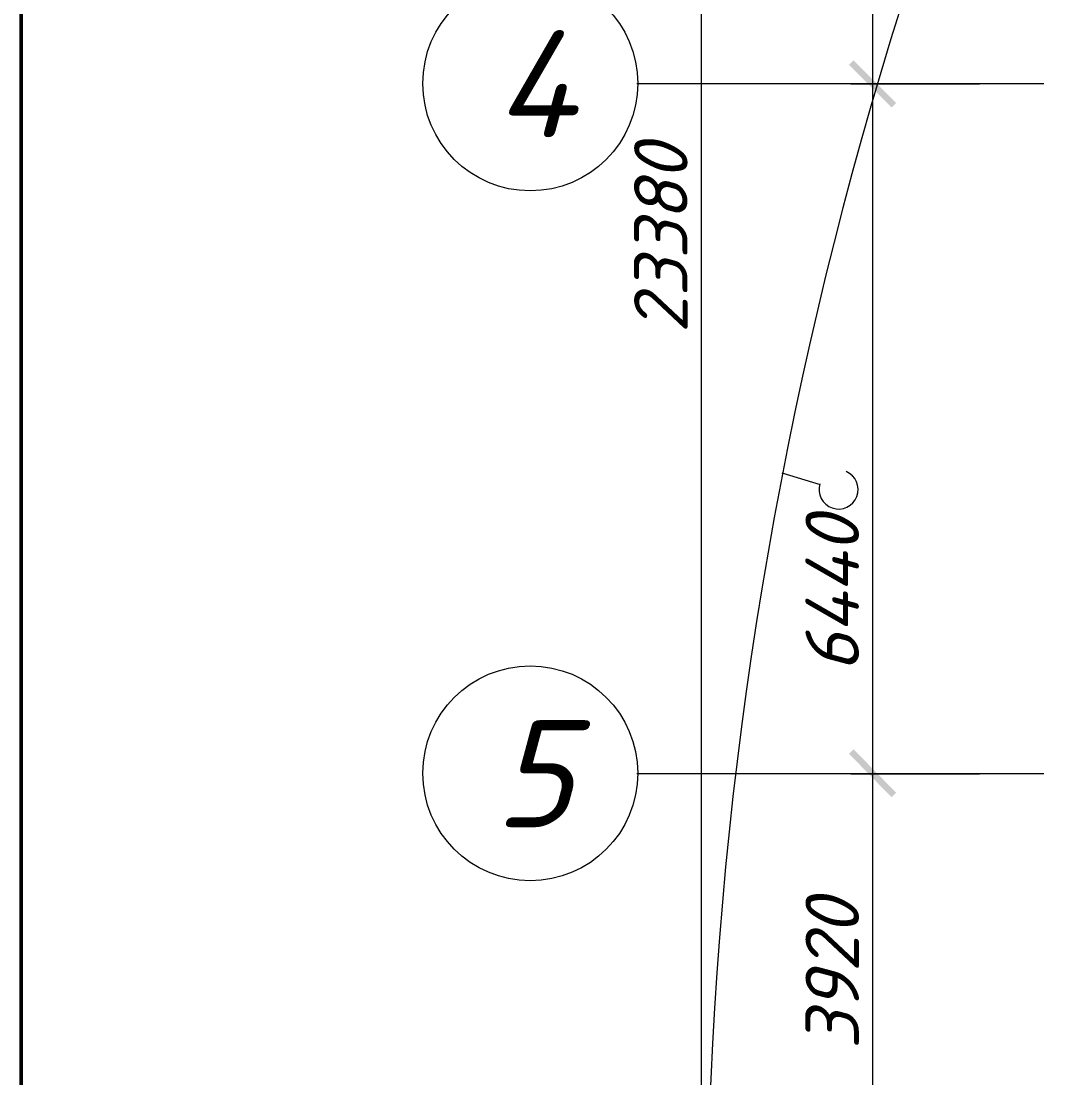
# Model space of a CAD drawing. Header units: millimetres. Extents: x 2279 to 5236, y 896 to 2828.
# Drawn here: x 4389.37 to 4437.87, y 1801.28 to 1850.63 of the extents above; entities that cross this region are included whole.
import ezdxf

# ---------------------------------------------------------------- set-up
doc = ezdxf.new("R2010")
doc.units = ezdxf.units.MM
for name, color, linetype in [('PDF _!!ОСНОВНАЯ', 7, 'Continuous'), ('PDF _!!ТОНКАЯ', 7, 'Continuous'), ('PDF _0', 7, 'Continuous'), ('PDF _Текст', 7, 'Continuous')]:
    doc.layers.add(name, color=color, linetype=linetype)
doc.styles.add('PDF ISOCPEUR Italic', font='isocpeui.ttf')

msp = doc.modelspace()

# ---------------------------------------------------------------- linework, layer by layer
at = {"layer": 'PDF _!!ОСНОВНАЯ', "lineweight": 50}
msp.add_lwpolyline([(4389.371, 1395.394), (5205.373, 1395.394), (5205.373, 1979.359), (4389.371, 1979.359)], close=True, dxfattribs=at)
at = {"layer": 'PDF _!!ТОНКАЯ', "lineweight": 20}
for points in [[(4421.122, 1899.812), (4421.122, 1779.92)], [(4429.124, 1868.781), (4429.124, 1846.216)], [(4429.124, 1849.18), (4429.124, 1814)], [(4437.125, 1847.698), (4423.112, 1847.698), (4418.117, 1847.698)], [(4424.89, 1829.536), (4426.668, 1828.986)], [(4429.124, 1817.005), (4429.124, 1794.399)], [(4437.125, 1815.481), (4423.112, 1815.481), (4418.117, 1815.481)]]:
    msp.add_lwpolyline(points, dxfattribs=at)
for points in [[(4428.108, 1847.698), (4434.119, 1847.698)], [(4428.108, 1815.481), (4434.119, 1815.481)]]:
    msp.add_lwpolyline(points, close=True, dxfattribs=at)
for centre in [(4413.142, 1847.719), (4413.142, 1815.502)]:
    msp.add_circle(centre, 5.017, dxfattribs=at)
msp.add_arc((4427.536, 1828.753), 0.91, 162.7733, 67.5823, dxfattribs=at)
at = {"layer": 'PDF _0', "lineweight": 20}
msp.add_lwpolyline([(4488.01, 1939.323, 0.279769), (4426.921, 1746.34, 0.279819), (4569.93, 1603.107, 0.279869), (4762.953, 1663.951)], format="xyb", dxfattribs=at)
at = {"layer": 'PDF _0', "transparency": 33554559}
for points in [[(4428.235, 1848.799), (4428.023, 1848.587), (4430.224, 1846.809)], [(4430.224, 1846.809), (4428.023, 1848.587), (4428.235, 1848.799)], [(4428.023, 1848.587), (4430.224, 1846.809), (4430.013, 1846.597)], [(4430.013, 1846.597), (4430.224, 1846.809), (4428.023, 1848.587)], [(4428.235, 1816.624), (4428.023, 1816.413), (4430.224, 1814.592)], [(4430.224, 1814.592), (4428.023, 1816.413), (4428.235, 1816.624)], [(4428.023, 1816.413), (4430.224, 1814.592), (4430.013, 1814.381)], [(4430.013, 1814.381), (4430.224, 1814.592), (4428.023, 1816.413)]]:
    msp.add_solid(points, dxfattribs=at)

# ---------------------------------------------------------------- texts
at = {"layer": 'PDF _Текст', "char_height": 5, "attachment_point": 7, "style": 'PDF ISOCPEUR Italic'}
for s, insert in [('4', (4411.47, 1845.2)), ('5', (4411.47, 1812.984))]:
    msp.add_mtext(s, dxfattribs=dict(at, insert=insert))
at = {"layer": 'PDF _Текст', "char_height": 2.4999, "attachment_point": 7, "rotation": 90, "style": 'PDF ISOCPEUR Italic'}
for s, insert in [('23380', (4420.487, 1836.056)), ('6440', (4428.489, 1820.223)), ('3920', (4428.489, 1802.612))]:
    msp.add_mtext(s, dxfattribs=dict(at, insert=insert))

doc.saveas('drawing.dxf')
